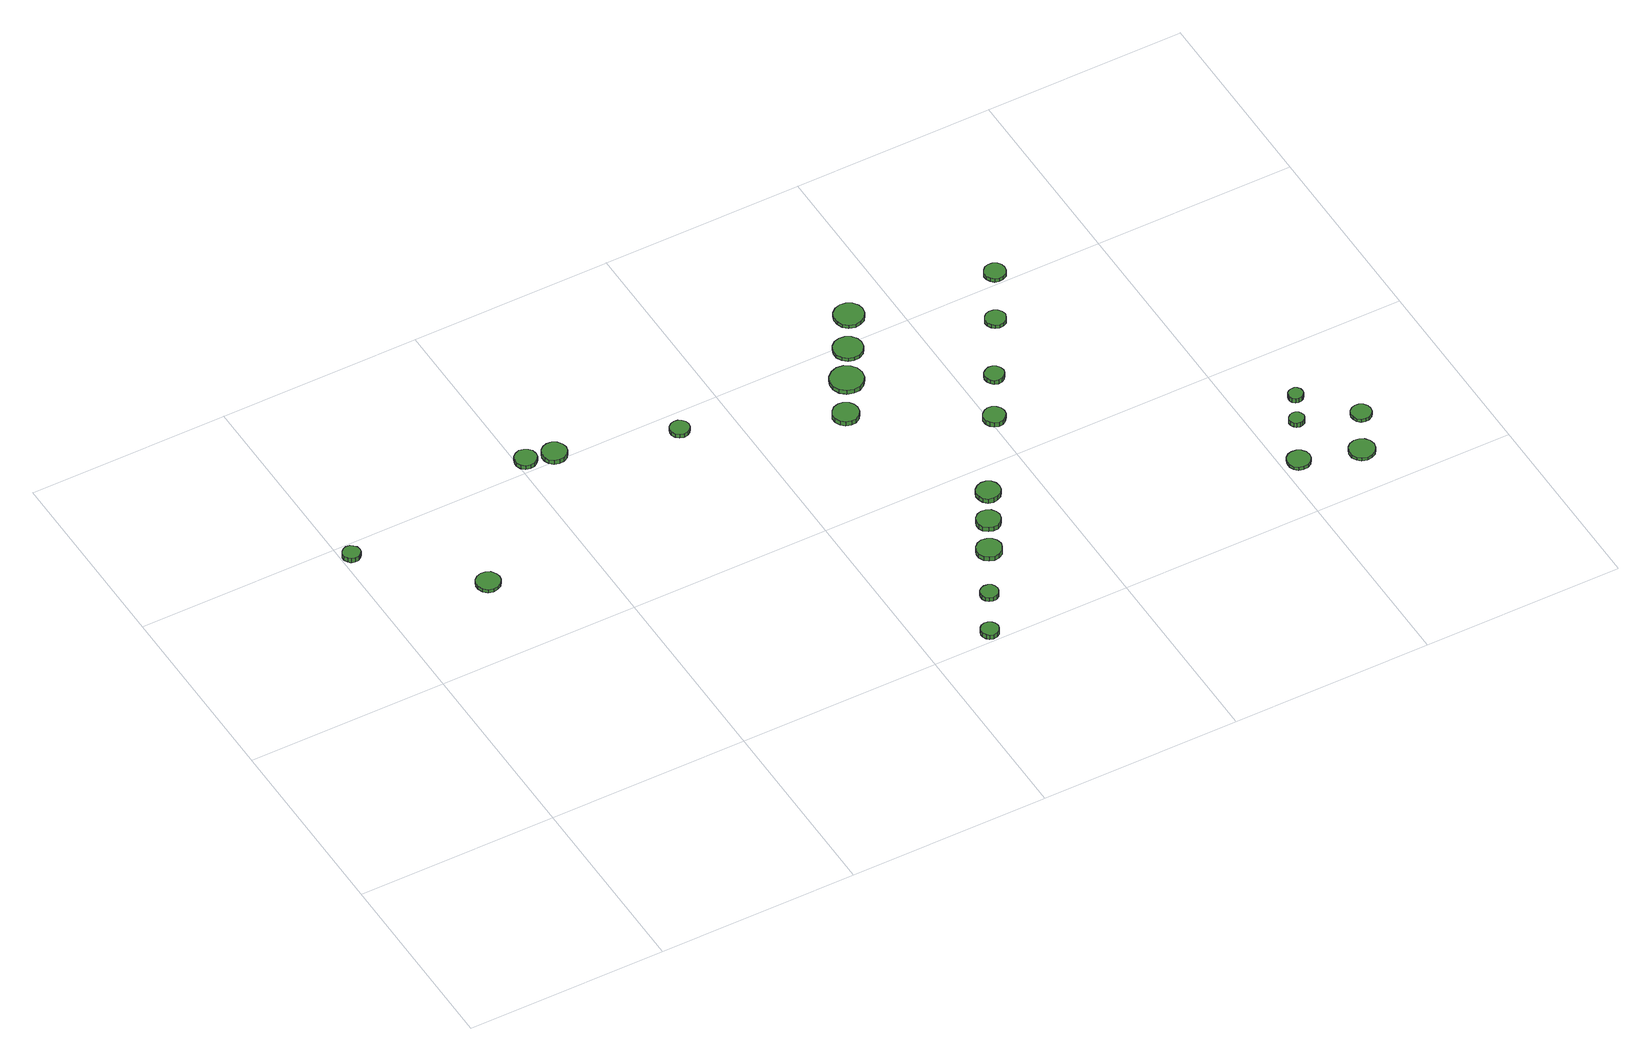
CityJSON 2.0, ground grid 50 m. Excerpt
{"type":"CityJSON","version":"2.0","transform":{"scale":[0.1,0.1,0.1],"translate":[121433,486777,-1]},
"CityObjects":{
"tree1":{"type":"SolitaryVegetationObject","attributes":{"function":"something"},"geometry":[{"type":"MultiSurface","lod":"1","boundaries":[[[0,1,2,3,4,5,6,7,8,9,10,11,12,13,14]],[[15,16,17,18,19,20,21,22,23,24,25,26,27,28,29]],[[0,29,28,1]],[[1,28,27,2]],[[2,27,26,3]],[[3,26,25,4]],[[4,25,24,5]],[[5,24,23,6]],[[6,23,22,7]],[[7,22,21,8]],[[8,21,20,9]],[[9,20,19,10]],[[10,19,18,11]],[[11,18,17,12]],[[12,17,16,13]],[[13,16,15,14]],[[14,15,29,0]]]}]},
"tree2":{"type":"SolitaryVegetationObject","attributes":{"function":"something"},"geometry":[{"type":"MultiSurface","lod":"1","boundaries":[[[30,31,32,33,34,35,36,37,38,39,40,41,42,43,44]],[[45,46,47,48,49,50,51,52,53,54,55,56,57,58,59]],[[30,59,58,31]],[[31,58,57,32]],[[32,57,56,33]],[[33,56,55,34]],[[34,55,54,35]],[[35,54,53,36]],[[36,53,52,37]],[[37,52,51,38]],[[38,51,50,39]],[[39,50,49,40]],[[40,49,48,41]],[[41,48,47,42]],[[42,47,46,43]],[[43,46,45,44]],[[44,45,59,30]]]}]},
"tree3":{"type":"SolitaryVegetationObject","attributes":{"function":"something"},"geometry":[{"type":"MultiSurface","lod":"1","boundaries":[[[60,61,62,63,64,65,66,67,68,69,70,71,72,73,74]],[[75,76,77,78,79,80,81,82,83,84,85,86,87,88,89]],[[60,89,88,61]],[[61,88,87,62]],[[62,87,86,63]],[[63,86,85,64]],[[64,85,84,65]],[[65,84,83,66]],[[66,83,82,67]],[[67,82,81,68]],[[68,81,80,69]],[[69,80,79,70]],[[70,79,78,71]],[[71,78,77,72]],[[72,77,76,73]],[[73,76,75,74]],[[74,75,89,60]]]}]},
"tree4":{"type":"SolitaryVegetationObject","attributes":{"function":"something"},"geometry":[{"type":"MultiSurface","lod":"1","boundaries":[[[90,91,92,93,94,95,96,97,98,99,100,101,102,103,104]],[[105,106,107,108,109,110,111,112,113,114,115,116,117,118,119]],[[90,119,118,91]],[[91,118,117,92]],[[92,117,116,93]],[[93,116,115,94]],[[94,115,114,95]],[[95,114,113,96]],[[96,113,112,97]],[[97,112,111,98]],[[98,111,110,99]],[[99,110,109,100]],[[100,109,108,101]],[[101,108,107,102]],[[102,107,106,103]],[[103,106,105,104]],[[104,105,119,90]]]}]},
"tree5":{"type":"SolitaryVegetationObject","attributes":{"function":"something"},"geometry":[{"type":"MultiSurface","lod":"1","boundaries":[[[120,121,122,123,124,125,126,127,128,129,130,131,132,133,134]],[[135,136,137,138,139,140,141,142,143,144,145,146,147,148,149]],[[120,149,148,121]],[[121,148,147,122]],[[122,147,146,123]],[[123,146,145,124]],[[124,145,144,125]],[[125,144,143,126]],[[126,143,142,127]],[[127,142,141,128]],[[128,141,140,129]],[[129,140,139,130]],[[130,139,138,131]],[[131,138,137,132]],[[132,137,136,133]],[[133,136,135,134]],[[134,135,149,120]]]}]},
"tree6":{"type":"SolitaryVegetationObject","attributes":{"function":"something"},"geometry":[{"type":"MultiSurface","lod":"1","boundaries":[[[150,151,152,153,154,155,156,157,158,159,160,161,162,163,164]],[[165,166,167,168,169,170,171,172,173,174,175,176,177,178,179]],[[150,179,178,151]],[[151,178,177,152]],[[152,177,176,153]],[[153,176,175,154]],[[154,175,174,155]],[[155,174,173,156]],[[156,173,172,157]],[[157,172,171,158]],[[158,171,170,159]],[[159,170,169,160]],[[160,169,168,161]],[[161,168,167,162]],[[162,167,166,163]],[[163,166,165,164]],[[164,165,179,150]]]}]},
"tree7":{"type":"SolitaryVegetationObject","attributes":{"function":"something"},"geometry":[{"type":"MultiSurface","lod":"1","boundaries":[[[180,181,182,183,184,185,186,187,188,189,190,191,192,193,194]],[[195,196,197,198,199,200,201,202,203,204,205,206,207,208,209]],[[180,209,208,181]],[[181,208,207,182]],[[182,207,206,183]],[[183,206,205,184]],[[184,205,204,185]],[[185,204,203,186]],[[186,203,202,187]],[[187,202,201,188]],[[188,201,200,189]],[[189,200,199,190]],[[190,199,198,191]],[[191,198,197,192]],[[192,197,196,193]],[[193,196,195,194]],[[194,195,209,180]]]}]},
"tree8":{"type":"SolitaryVegetationObject","attributes":{"function":"something"},"geometry":[{"type":"MultiSurface","lod":"1","boundaries":[[[210,211,212,213,214,215,216,217,218,219,220,221,222,223,224]],[[225,226,227,228,229,230,231,232,233,234,235,236,237,238,239]],[[210,239,238,211]],[[211,238,237,212]],[[212,237,236,213]],[[213,236,235,214]],[[214,235,234,215]],[[215,234,233,216]],[[216,233,232,217]],[[217,232,231,218]],[[218,231,230,219]],[[219,230,229,220]],[[220,229,228,221]],[[221,228,227,222]],[[222,227,226,223]],[[223,226,225,224]],[[224,225,239,210]]]}]},
"tree9":{"type":"SolitaryVegetationObject","attributes":{"function":"something"},"geometry":[{"type":"MultiSurface","lod":"1","boundaries":[[[240,241,242,243,244,245,246,247,248,249,250,251,252,253,254]],[[255,256,257,258,259,260,261,262,263,264,265,266,267,268,269]],[[240,269,268,241]],[[241,268,267,242]],[[242,267,266,243]],[[243,266,265,244]],[[244,265,264,245]],[[245,264,263,246]],[[246,263,262,247]],[[247,262,261,248]],[[248,261,260,249]],[[249,260,259,250]],[[250,259,258,251]],[[251,258,257,252]],[[252,257,256,253]],[[253,256,255,254]],[[254,255,269,240]]]}]},
"tree10":{"type":"SolitaryVegetationObject","attributes":{"function":"something"},"geometry":[{"type":"MultiSurface","lod":"1","boundaries":[[[270,271,272,273,274,275,276,277,278,279,280,281,282,283,284]],[[285,286,287,288,289,290,291,292,293,294,295,296,297,298,299]],[[270,299,298,271]],[[271,298,297,272]],[[272,297,296,273]],[[273,296,295,274]],[[274,295,294,275]],[[275,294,293,276]],[[276,293,292,277]],[[277,292,291,278]],[[278,291,290,279]],[[279,290,289,280]],[[280,289,288,281]],[[281,288,287,282]],[[282,287,286,283]],[[283,286,285,284]],[[284,285,299,270]]]}]},
"tree11":{"type":"SolitaryVegetationObject","attributes":{"function":"something"},"geometry":[{"type":"MultiSurface","lod":"1","boundaries":[[[300,301,302,303,304,305,306,307,308,309,310,311,312,313,314]],[[315,316,317,318,319,320,321,322,323,324,325,326,327,328,329]],[[300,329,328,301]],[[301,328,327,302]],[[302,327,326,303]],[[303,326,325,304]],[[304,325,324,305]],[[305,324,323,306]],[[306,323,322,307]],[[307,322,321,308]],[[308,321,320,309]],[[309,320,319,310]],[[310,319,318,311]],[[311,318,317,312]],[[312,317,316,313]],[[313,316,315,314]],[[314,315,329,300]]]}]},
"tree12":{"type":"SolitaryVegetationObject","attributes":{"function":"something"},"geometry":[{"type":"MultiSurface","lod":"1","boundaries":[[[330,331,332,333,334,335,336,337,338,339,340,341,342,343,344]],[[345,346,347,348,349,350,351,352,353,354,355,356,357,358,359]],[[330,359,358,331]],[[331,358,357,332]],[[332,357,356,333]],[[333,356,355,334]],[[334,355,354,335]],[[335,354,353,336]],[[336,353,352,337]],[[337,352,351,338]],[[338,351,350,339]],[[339,350,349,340]],[[340,349,348,341]],[[341,348,347,342]],[[342,347,346,343]],[[343,346,345,344]],[[344,345,359,330]]]}]},
"tree13":{"type":"SolitaryVegetationObject","attributes":{"function":"something"},"geometry":[{"type":"MultiSurface","lod":"1","boundaries":[[[360,361,362,363,364,365,366,367,368,369,370,371,372,373,374]],[[375,376,377,378,379,380,381,382,383,384,385,386,387,388,389]],[[360,389,388,361]],[[361,388,387,362]],[[362,387,386,363]],[[363,386,385,364]],[[364,385,384,365]],[[365,384,383,366]],[[366,383,382,367]],[[367,382,381,368]],[[368,381,380,369]],[[369,380,379,370]],[[370,379,378,371]],[[371,378,377,372]],[[372,377,376,373]],[[373,376,375,374]],[[374,375,389,360]]]}]},
"tree14":{"type":"SolitaryVegetationObject","attributes":{"function":"something"},"geometry":[{"type":"MultiSurface","lod":"1","boundaries":[[[390,391,392,393,394,395,396,397,398,399,400,401,402,403,404]],[[405,406,407,408,409,410,411,412,413,414,415,416,417,418,419]],[[390,419,418,391]],[[391,418,417,392]],[[392,417,416,393]],[[393,416,415,394]],[[394,415,414,395]],[[395,414,413,396]],[[396,413,412,397]],[[397,412,411,398]],[[398,411,410,399]],[[399,410,409,400]],[[400,409,408,401]],[[401,408,407,402]],[[402,407,406,403]],[[403,406,405,404]],[[404,405,419,390]]]}]},
"tree15":{"type":"SolitaryVegetationObject","attributes":{"function":"something"},"geometry":[{"type":"MultiSurface","lod":"1","boundaries":[[[420,421,422,423,424,425,426,427,428,429,430,431,432,433,434]],[[435,436,437,438,439,440,441,442,443,444,445,446,447,448,449]],[[420,449,448,421]],[[421,448,447,422]],[[422,447,446,423]],[[423,446,445,424]],[[424,445,444,425]],[[425,444,443,426]],[[426,443,442,427]],[[427,442,441,428]],[[428,441,440,429]],[[429,440,439,430]],[[430,439,438,431]],[[431,438,437,432]],[[432,437,436,433]],[[433,436,435,434]],[[434,435,449,420]]]}]},
"tree16":{"type":"SolitaryVegetationObject","attributes":{"function":"something"},"geometry":[{"type":"MultiSurface","lod":"1","boundaries":[[[450,451,452,453,454,455,456,457,458,459,460,461,462,463,464]],[[465,466,467,468,469,470,471,472,473,474,475,476,477,478,479]],[[450,479,478,451]],[[451,478,477,452]],[[452,477,476,453]],[[453,476,475,454]],[[454,475,474,455]],[[455,474,473,456]],[[456,473,472,457]],[[457,472,471,458]],[[458,471,470,459]],[[459,470,469,460]],[[460,469,468,461]],[[461,468,467,462]],[[462,467,466,463]],[[463,466,465,464]],[[464,465,479,450]]]}]},
"tree17":{"type":"SolitaryVegetationObject","attributes":{"function":"something"},"geometry":[{"type":"MultiSurface","lod":"1","boundaries":[[[480,481,482,483,484,485,486,487,488,489,490,491,492,493,494]],[[495,496,497,498,499,500,501,502,503,504,505,506,507,508,509]],[[480,509,508,481]],[[481,508,507,482]],[[482,507,506,483]],[[483,506,505,484]],[[484,505,504,485]],[[485,504,503,486]],[[486,503,502,487]],[[487,502,501,488]],[[488,501,500,489]],[[489,500,499,490]],[[490,499,498,491]],[[491,498,497,492]],[[492,497,496,493]],[[493,496,495,494]],[[494,495,509,480]]]}]},
"tree18":{"type":"SolitaryVegetationObject","attributes":{"function":"something"},"geometry":[{"type":"MultiSurface","lod":"1","boundaries":[[[510,511,512,513,514,515,516,517,518,519,520,521,522,523,524]],[[525,526,527,528,529,530,531,532,533,534,535,536,537,538,539]],[[510,539,538,511]],[[511,538,537,512]],[[512,537,536,513]],[[513,536,535,514]],[[514,535,534,515]],[[515,534,533,516]],[[516,533,532,517]],[[517,532,531,518]],[[518,531,530,519]],[[519,530,529,520]],[[520,529,528,521]],[[521,528,527,522]],[[522,527,526,523]],[[523,526,525,524]],[[524,525,539,510]]]}]},
"tree19":{"type":"SolitaryVegetationObject","attributes":{"function":"something"},"geometry":[{"type":"MultiSurface","lod":"1","boundaries":[[[540,541,542,543,544,545,546,547,548,549,550,551,552,553,554]],[[555,556,557,558,559,560,561,562,563,564,565,566,567,568,569]],[[540,569,568,541]],[[541,568,567,542]],[[542,567,566,543]],[[543,566,565,544]],[[544,565,564,545]],[[545,564,563,546]],[[546,563,562,547]],[[547,562,561,548]],[[548,561,560,549]],[[549,560,559,550]],[[550,559,558,551]],[[551,558,557,552]],[[552,557,556,553]],[[553,556,555,554]],[[554,555,569,540]]]}]},
"tree20":{"type":"SolitaryVegetationObject","attributes":{"function":"something"},"geometry":[{"type":"MultiSurface","lod":"1","boundaries":[[[570,571,572,573,574,575,576,577,578,579,580,581,582,583,584]],[[585,586,587,588,589,590,591,592,593,594,595,596,597,598,599]],[[570,599,598,571]],[[571,598,597,572]],[[572,597,596,573]],[[573,596,595,574]],[[574,595,594,575]],[[575,594,593,576]],[[576,593,592,577]],[[577,592,591,578]],[[578,591,590,579]],[[579,590,589,580]],[[580,589,588,581]],[[581,588,587,582]],[[582,587,586,583]],[[583,586,585,584]],[[584,585,599,570]]]}]},
"tree21":{"type":"SolitaryVegetationObject","attributes":{"function":"something"},"geometry":[{"type":"MultiSurface","lod":"1","boundaries":[[[600,601,602,603,604,605,606,607,608,609,610,611,612,613,614]],[[615,616,617,618,619,620,621,622,623,624,625,626,627,628,629]],[[600,629,628,601]],[[601,628,627,602]],[[602,627,626,603]],[[603,626,625,604]],[[604,625,624,605]],[[605,624,623,606]],[[606,623,622,607]],[[607,622,621,608]],[[608,621,620,609]],[[609,620,619,610]],[[610,619,618,611]],[[611,618,617,612]],[[612,617,616,613]],[[613,616,615,614]],[[614,615,629,600]]]}]},
"tree22":{"type":"SolitaryVegetationObject","attributes":{"function":"something"},"geometry":[{"type":"MultiSurface","lod":"1","boundaries":[[[630,631,632,633,634,635,636,637,638,639,640,641,642,643,644]],[[645,646,647,648,649,650,651,652,653,654,655,656,657,658,659]],[[630,659,658,631]],[[631,658,657,632]],[[632,657,656,633]],[[633,656,655,634]],[[634,655,654,635]],[[635,654,653,636]],[[636,653,652,637]],[[637,652,651,638]],[[638,651,650,639]],[[639,650,649,640]],[[640,649,648,641]],[[641,648,647,642]],[[642,647,646,643]],[[643,646,645,644]],[[644,645,659,630]]]}]},
"tree23":{"type":"SolitaryVegetationObject","attributes":{"function":"something"},"geometry":[{"type":"MultiSurface","lod":"1","boundaries":[[[660,661,662,663,664,665,666,667,668,669,670,671,672,673,674]],[[675,676,677,678,679,680,681,682,683,684,685,686,687,688,689]],[[660,689,688,661]],[[661,688,687,662]],[[662,687,686,663]],[[663,686,685,664]],[[664,685,684,665]],[[665,684,683,666]],[[666,683,682,667]],[[667,682,681,668]],[[668,681,680,669]],[[669,680,679,670]],[[670,679,678,671]],[[671,678,677,672]],[[672,677,676,673]],[[673,676,675,674]],[[674,675,689,660]]]}]}
},
"vertices":[
[46,959,24],[44,968,24],[38,975,24],[31,980,24],[22,981,24],[13,978,24],[7,972,24],[3,964,24],[3,955,24],[7,947,24],[13,941,24],[22,938,24],[31,939,24],[38,943,24],[44,950,24],[44,950,11],[38,943,11],[31,939,11],[22,938,11],[13,941,11],[7,947,11],[3,955,11],[3,964,11],[7,972,11],[13,978,11],[22,981,11],[31,980,11],[38,975,11],[44,968,11],[46,959,11],
[281,732,16],[278,744,16],[271,754,16],[260,760,16],[248,761,16],[236,757,16],[227,749,16],[222,738,16],[222,726,16],[227,714,16],[236,706,16],[248,702,16],[260,704,16],[271,710,16],[278,720,16],[278,720,7],[271,710,7],[260,704,7],[248,702,7],[236,706,7],[227,714,7],[222,726,7],[222,738,7],[227,749,7],[236,757,7],[248,761,7],[260,760,7],[271,754,7],[278,744,7],[281,732,7],
[549,1034,19],[547,1045,19],[540,1054,19],[531,1059,19],[520,1061,19],[509,1057,19],[500,1050,19],[496,1039,19],[496,1028,19],[500,1018,19],[509,1010,19],[520,1007,19],[531,1008,19],[540,1014,19],[547,1023,19],[547,1023,7],[540,1014,7],[531,1008,7],[520,1007,7],[509,1010,7],[500,1018,7],[496,1028,7],[496,1039,7],[500,1050,7],[509,1057,7],[520,1061,7],[531,1059,7],[540,1054,7],[547,1045,7],[549,1034,7],
[619,1019,19],[616,1031,19],[609,1041,19],[598,1048,19],[585,1049,19],[573,1045,19],[564,1037,19],[559,1025,19],[559,1012,19],[564,1001,19],[573,993,19],[585,989,19],[598,990,19],[609,996,19],[616,1006,19],[616,1006,7],[609,996,7],[598,990,7],[585,989,7],[573,993,7],[564,1001,7],[559,1012,7],[559,1025,7],[564,1037,7],[573,1045,7],[585,1049,7],[598,1048,7],[609,1041,7],[616,1031,7],[619,1019,7],
[898,946,18],[896,955,18],[890,963,18],[882,968,18],[872,969,18],[863,966,18],[855,960,18],[851,951,18],[851,941,18],[855,932,18],[863,925,18],[872,922,18],[882,923,18],[890,928,18],[896,936,18],[896,936,7],[890,928,7],[882,923,7],[872,922,7],[863,925,7],[855,932,7],[851,941,7],[851,951,7],[855,960,7],[863,966,7],[872,969,7],[882,968,7],[890,963,7],[896,955,7],[898,946,7],
[1181,28,20],[1179,37,20],[1174,44,20],[1166,49,20],[1157,50,20],[1148,47,20],[1142,41,20],[1138,32,20],[1138,23,20],[1142,15,20],[1148,9,20],[1157,6,20],[1166,7,20],[1174,12,20],[1179,19,20],[1179,19,7],[1174,12,7],[1166,7,7],[1157,6,7],[1148,9,7],[1142,15,7],[1138,23,7],[1138,32,7],[1142,41,7],[1148,47,7],[1157,50,7],[1166,49,7],[1174,44,7],[1179,37,7],[1181,28,7],
[1241,134,19],[1239,143,19],[1234,151,19],[1226,155,19],[1217,156,19],[1208,153,19],[1201,147,19],[1198,139,19],[1198,130,19],[1201,122,19],[1208,116,19],[1217,113,19],[1226,114,19],[1234,118,19],[1239,126,19],[1239,126,7],[1234,118,7],[1226,114,7],[1217,113,7],[1208,116,7],[1201,122,7],[1198,130,7],[1198,139,7],[1201,147,7],[1208,153,7],[1217,156,7],[1226,155,7],[1234,151,7],[1239,143,7],[1241,134,7],
[1319,256,20],[1316,269,20],[1309,279,20],[1298,285,20],[1285,287,20],[1273,283,20],[1263,274,20],[1258,263,20],[1258,250,20],[1263,238,20],[1273,230,20],[1285,226,20],[1298,227,20],[1309,234,20],[1316,244,20],[1316,244,7],[1309,234,7],[1298,227,7],[1285,226,7],[1273,230,7],[1263,238,7],[1258,250,7],[1258,263,7],[1263,274,7],[1273,283,7],[1285,287,7],[1298,285,7],[1309,279,7],[1316,269,7],[1319,256,7],
[1362,336,23],[1359,348,23],[1352,358,23],[1341,364,23],[1329,365,23],[1318,362,23],[1308,353,23],[1303,342,23],[1303,330,23],[1308,319,23],[1318,311,23],[1329,307,23],[1341,308,23],[1352,314,23],[1359,324,23],[1359,324,10],[1352,314,10],[1341,308,10],[1329,307,10],[1318,311,10],[1308,319,10],[1303,330,10],[1303,342,10],[1308,353,10],[1318,362,10],[1329,365,10],[1341,364,10],[1352,358,10],[1359,348,10],[1362,336,10],
[1256,799,21],[1253,812,21],[1246,822,21],[1234,829,21],[1221,830,21],[1208,826,21],[1199,817,21],[1193,805,21],[1193,792,21],[1199,780,21],[1208,771,21],[1221,767,21],[1234,768,21],[1246,775,21],[1253,786,21],[1253,786,8],[1246,775,8],[1234,768,8],[1221,767,8],[1208,771,8],[1199,780,8],[1193,792,8],[1193,805,8],[1199,817,8],[1208,826,8],[1221,830,8],[1234,829,8],[1246,822,8],[1253,812,8],[1256,799,8],
[1406,415,25],[1404,427,25],[1397,437,25],[1386,443,25],[1374,444,25],[1362,440,25],[1353,432,25],[1348,421,25],[1348,409,25],[1353,398,25],[1362,389,25],[1374,386,25],[1386,387,25],[1397,393,25],[1404,403,25],[1404,403,12],[1397,393,12],[1386,387,12],[1374,386,12],[1362,389,12],[1353,398,12],[1348,409,12],[1348,421,12],[1353,432,12],[1362,440,12],[1374,444,12],[1386,443,12],[1397,437,12],[1404,427,12],[1406,415,12],
[1323,895,19],[1319,912,19],[1309,925,19],[1295,934,19],[1278,936,19],[1262,930,19],[1249,919,19],[1242,904,19],[1242,887,19],[1249,871,19],[1262,860,19],[1278,855,19],[1295,856,19],[1309,865,19],[1319,878,19],[1319,878,7],[1309,865,7],[1295,856,7],[1278,855,7],[1262,860,7],[1249,871,7],[1242,887,7],[1242,904,7],[1249,919,7],[1262,930,7],[1278,936,7],[1295,934,7],[1309,925,7],[1319,912,7],[1323,895,7],
[1371,981,17],[1368,996,17],[1359,1008,17],[1346,1016,17],[1331,1017,17],[1317,1013,17],[1306,1003,17],[1300,989,17],[1300,974,17],[1306,960,17],[1317,950,17],[1331,946,17],[1346,947,17],[1359,955,17],[1368,967,17],[1368,967,7],[1359,955,7],[1346,947,7],[1331,946,7],[1317,950,7],[1306,960,7],[1300,974,7],[1300,989,7],[1306,1003,7],[1317,1013,7],[1331,1017,7],[1346,1016,7],[1359,1008,7],[1368,996,7],[1371,981,7],
[1538,622,23],[1536,633,23],[1529,642,23],[1520,648,23],[1508,649,23],[1498,645,23],[1490,638,23],[1485,628,23],[1485,616,23],[1490,606,23],[1498,599,23],[1508,595,23],[1520,596,23],[1529,602,23],[1536,611,23],[1536,611,10],[1529,602,10],[1520,596,10],[1508,595,10],[1498,599,10],[1490,606,10],[1485,616,10],[1485,628,10],[1490,638,10],[1498,645,10],[1508,649,10],[1520,648,10],[1529,642,10],[1536,633,10],[1538,622,10],
[1427,1075,17],[1424,1089,17],[1415,1102,17],[1402,1109,17],[1387,1111,17],[1372,1106,17],[1361,1096,17],[1355,1082,17],[1355,1067,17],[1361,1053,17],[1372,1043,17],[1387,1038,17],[1402,1040,17],[1415,1047,17],[1424,1060,17],[1424,1060,7],[1415,1047,7],[1402,1040,7],[1387,1038,7],[1372,1043,7],[1361,1053,7],[1355,1067,7],[1355,1082,7],[1361,1096,7],[1372,1106,7],[1387,1111,7],[1402,1109,7],[1415,1102,7],[1424,1089,7],[1427,1075,7],
[1604,742,19],[1602,751,19],[1596,760,19],[1588,765,19],[1578,766,19],[1568,762,19],[1561,756,19],[1557,747,19],[1557,737,19],[1561,728,19],[1568,721,19],[1578,718,19],[1588,719,19],[1596,724,19],[1602,732,19],[1602,732,7],[1596,724,7],[1588,719,7],[1578,718,7],[1568,721,7],[1561,728,7],[1557,737,7],[1557,747,7],[1561,756,7],[1568,762,7],[1578,766,7],[1588,765,7],[1596,760,7],[1602,751,7],[1604,742,7],
[1699,899,17],[1696,909,17],[1690,918,17],[1681,923,17],[1670,924,17],[1660,921,17],[1653,914,17],[1648,904,17],[1648,894,17],[1653,884,17],[1660,877,17],[1670,874,17],[1681,875,17],[1690,880,17],[1696,889,17],[1696,889,7],[1690,880,7],[1681,875,7],[1670,874,7],[1660,877,7],[1653,884,7],[1648,894,7],[1648,904,7],[1653,914,7],[1660,921,7],[1670,924,7],[1681,923,7],[1690,918,7],[1696,909,7],[1699,899,7],
[1773,1031,17],[1771,1042,17],[1765,1051,17],[1755,1056,17],[1744,1057,17],[1734,1054,17],[1726,1046,17],[1721,1036,17],[1721,1026,17],[1726,1016,17],[1734,1008,17],[1744,1005,17],[1755,1006,17],[1765,1011,17],[1771,1020,17],[1771,1020,7],[1765,1011,7],[1755,1006,7],[1744,1005,7],[1734,1008,7],[1726,1016,7],[1721,1026,7],[1721,1036,7],[1726,1046,7],[1734,1054,7],[1744,1057,7],[1755,1056,7],[1765,1051,7],[1771,1042,7],[1773,1031,7],
[2072,161,16],[2069,173,16],[2062,182,16],[2052,188,16],[2040,189,16],[2029,186,16],[2020,178,16],[2016,167,16],[2016,155,16],[2020,144,16],[2029,136,16],[2040,133,16],[2052,134,16],[2062,140,16],[2069,150,16],[2069,150,7],[2062,140,7],[2052,134,7],[2040,133,7],[2029,136,7],[2020,144,7],[2016,155,7],[2016,167,7],[2020,178,7],[2029,186,7],[2040,189,7],[2052,188,7],[2062,182,7],[2069,173,7],[2072,161,7],
[2122,275,20],[2120,283,20],[2116,289,20],[2109,293,20],[2102,294,20],[2094,291,20],[2089,286,20],[2085,279,20],[2085,271,20],[2089,264,20],[2094,259,20],[2102,257,20],[2109,258,20],[2116,262,20],[2120,268,20],[2120,268,7],[2116,262,7],[2109,258,7],[2102,257,7],[2094,259,7],[2089,264,7],[2085,271,7],[2085,279,7],[2089,286,7],[2094,291,7],[2102,294,7],[2109,293,7],[2116,289,7],[2120,283,7],[2122,275,7],
[2216,119,16],[2213,132,16],[2205,143,16],[2194,149,16],[2181,150,16],[2168,146,16],[2159,138,16],[2153,126,16],[2153,112,16],[2159,100,16],[2168,92,16],[2181,87,16],[2194,89,16],[2205,95,16],[2213,106,16],[2213,106,7],[2205,95,7],[2194,89,7],[2181,87,7],[2168,92,7],[2159,100,7],[2153,112,7],[2153,126,7],[2159,138,7],[2168,146,7],[2181,150,7],[2194,149,7],[2205,143,7],[2213,132,7],[2216,119,7],
[2158,344,21],[2157,352,21],[2152,358,21],[2146,362,21],[2138,362,21],[2131,360,21],[2125,355,21],[2122,348,21],[2122,340,21],[2125,333,21],[2131,328,21],[2138,326,21],[2146,327,21],[2152,330,21],[2157,337,21],[2157,337,8],[2152,330,8],[2146,327,8],[2138,326,8],[2131,328,8],[2125,333,8],[2122,340,8],[2122,348,8],[2125,355,8],[2131,360,8],[2138,362,8],[2146,362,8],[2152,358,8],[2157,352,8],[2158,344,8],
[2266,222,17],[2264,232,17],[2258,241,17],[2249,246,17],[2239,247,17],[2229,244,17],[2221,237,17],[2217,227,17],[2217,217,17],[2221,207,17],[2229,200,17],[2239,197,17],[2249,198,17],[2258,203,17],[2264,212,17],[2264,212,8],[2258,203,8],[2249,198,8],[2239,197,8],[2229,200,8],[2221,207,8],[2217,217,8],[2217,227,8],[2221,237,8],[2229,244,8],[2239,247,8],[2249,246,8],[2258,241,8],[2264,232,8],[2266,222,8]
]}
